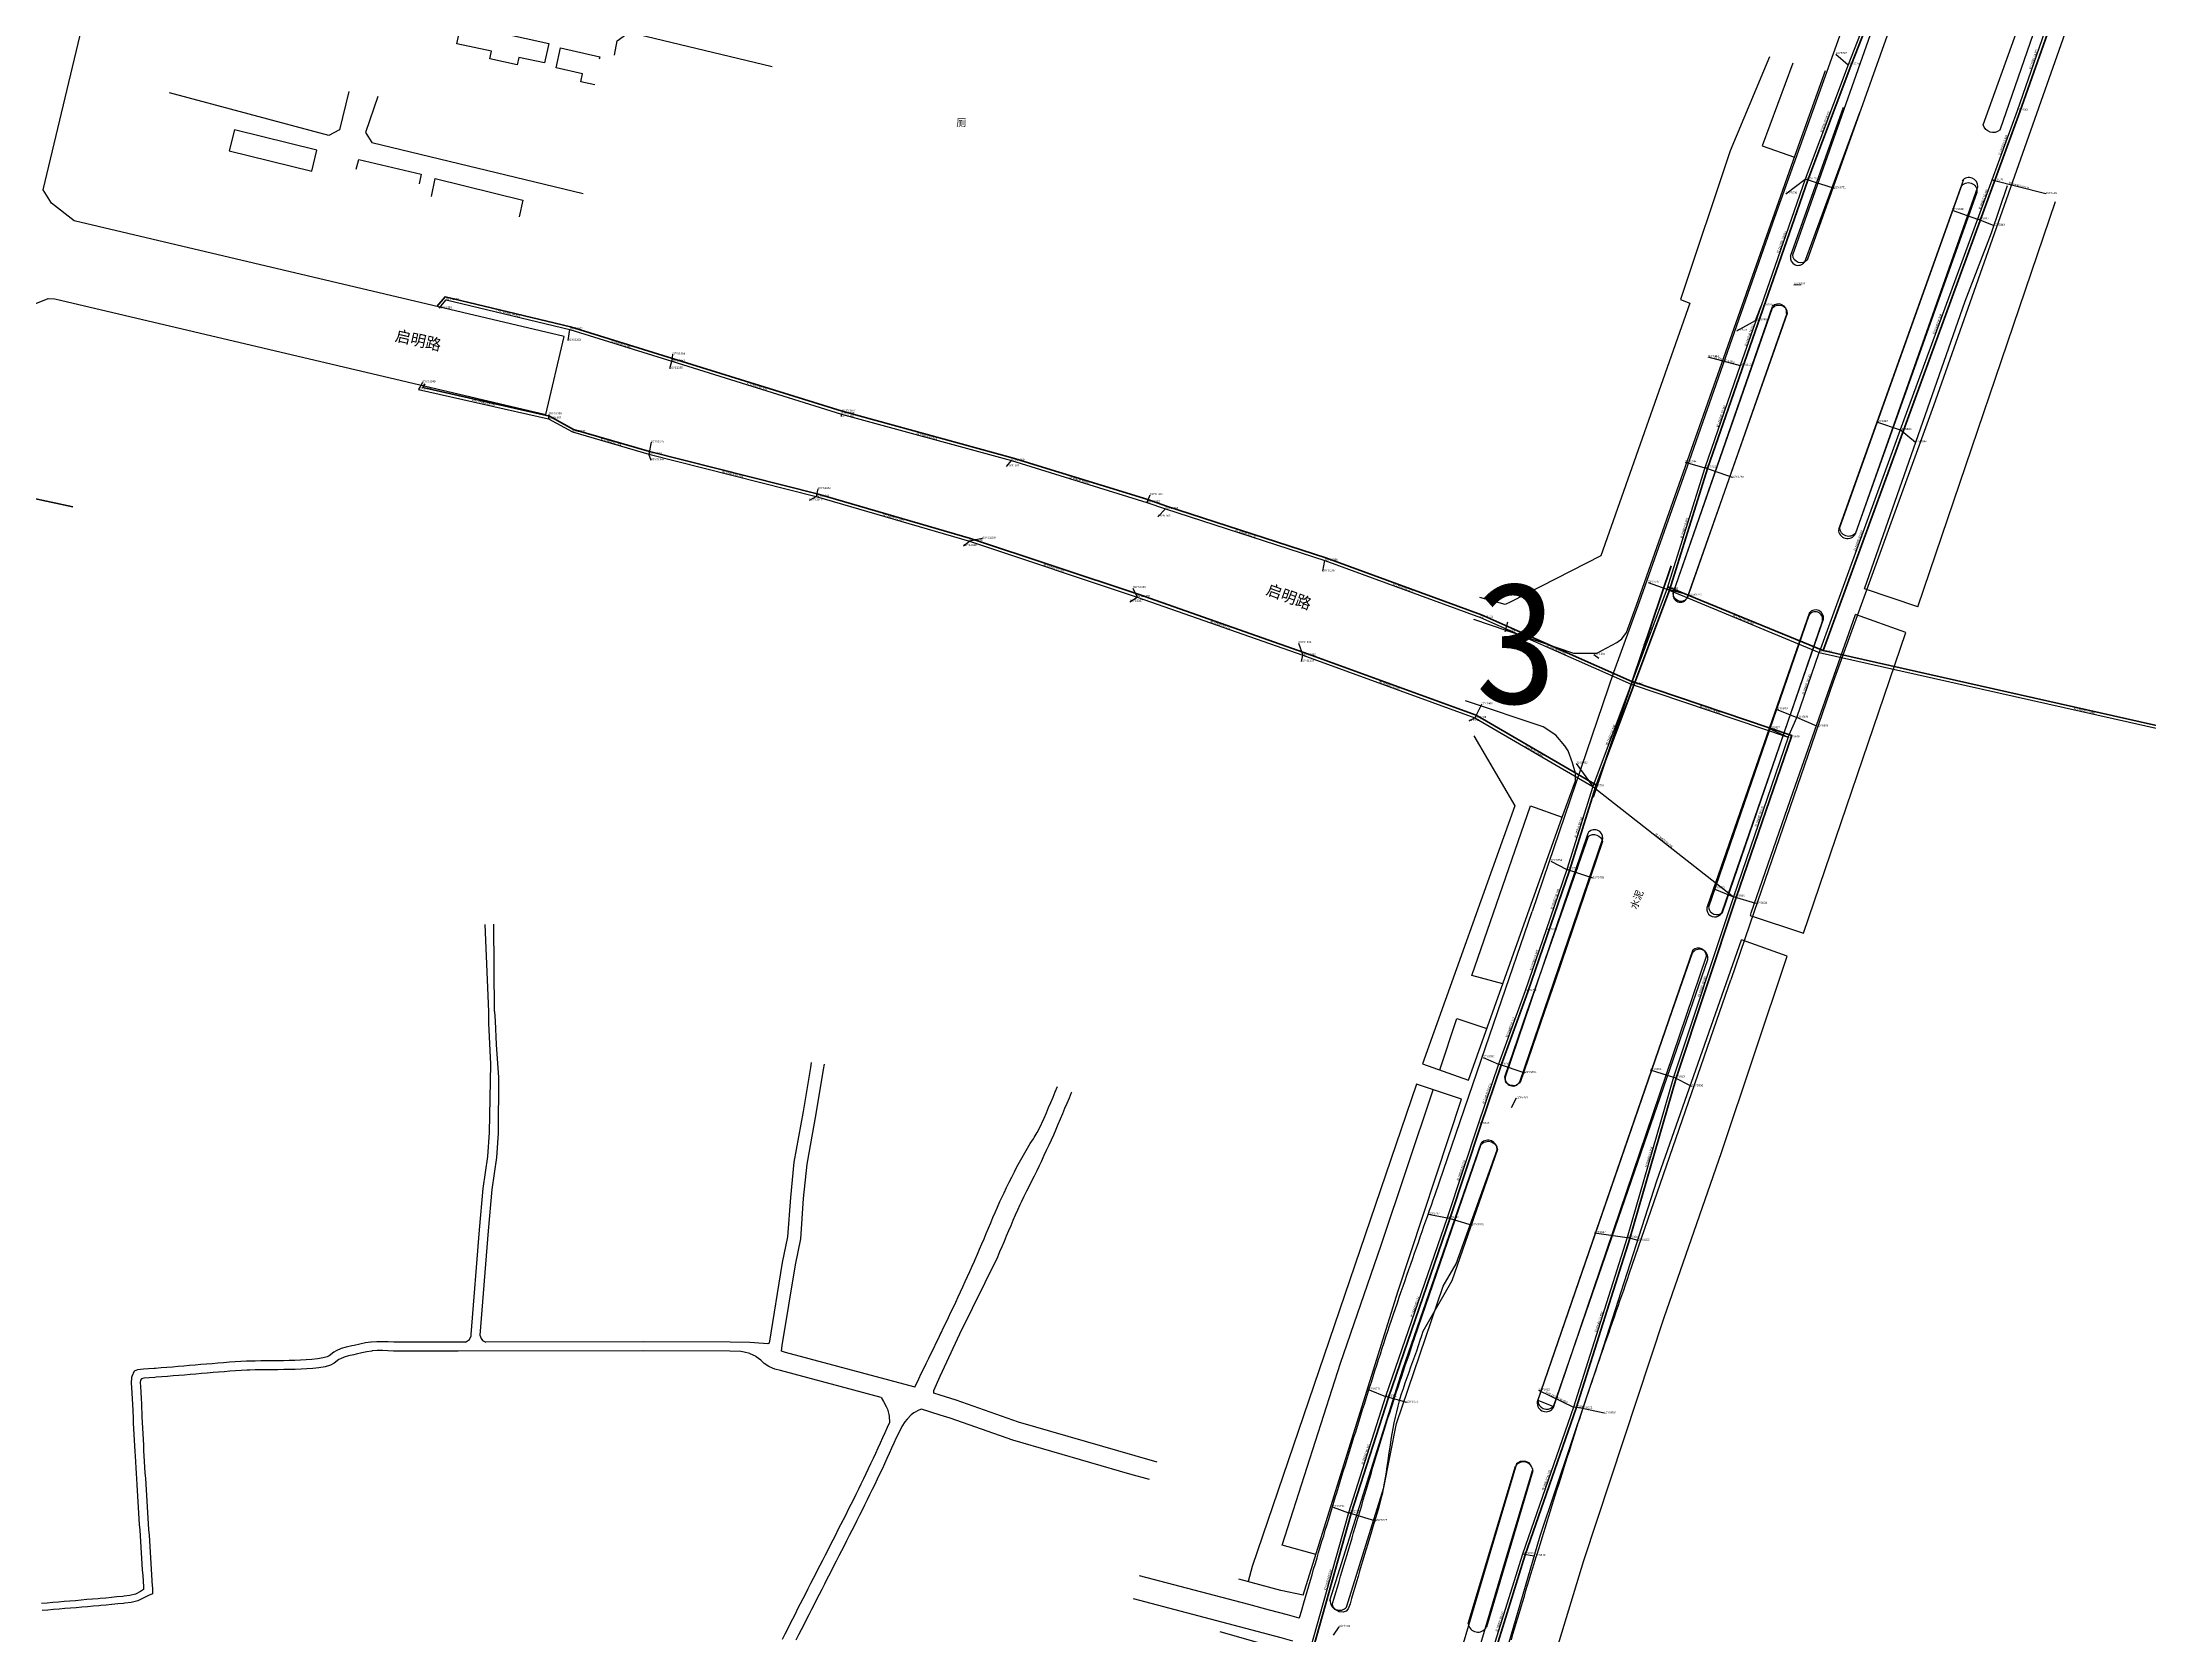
# Model space of a CAD drawing. Extents: x 563510 to 564800, y 3598549 to 3601000.
# Drawn here: x 564092.1 to 564462.6, y 3599890.3 to 3600170.4 of the extents above; entities that cross this region are included whole.
import ezdxf
from ezdxf.enums import TextEntityAlignment as Align

# ---------------------------------------------------------------- set-up
doc = ezdxf.new("R2010")
doc.units = 0
for name, color, linetype in [('____', 252, 'CONTINUOUS'), ('DLSS', 8, 'CONTINUOUS'), ('JM_JM', 252, 'CONTINUOUS'), ('JT_JT', 252, 'CONTINUOUS'), ('YSDSX', 3, 'CONTINUOUS'), ('YSLINE', 3, 'CONTINUOUS'), ('YSLINEflow', 7, 'Continuous'), ('YSXSX', 3, 'CONTINUOUS')]:
    doc.layers.add(name, color=color, linetype=linetype)
doc.styles.add('____', font='____')
doc.styles.add('GXDBZ', font='GXDBZ')
doc.styles.add('GXXBZ', font='GXXBZ')
doc.styles.add('HZTXT', font='HZTXT')

msp = doc.modelspace()

# ---------------------------------------------------------------- linework, layer by layer
at = {"layer": 'DLSS', "linetype": 'CONTINUOUS'}
for points in [[(564343.72, 3600068.98), (564361.3, 3600063), (564365.4, 3600062.97), (564368.92, 3600064.85), (564369.8, 3600065.49), (564370.59, 3600066.61), (564372.38, 3600071.41), (564400.29, 3600150.51), (564405.57, 3600165.41)], [(564395.77, 3600167.82), (564388.82, 3600151.31), (564380.12, 3600125.19), (564381.73, 3600124.51), (564366.1, 3600080.09), (564350.28, 3600072.04), (564349.28, 3600071.56), (564344.85, 3600072.81)], [(564399.86, 3600166.74), (564394.47, 3600152.18), (564400.17, 3600150.17)], [(564399.44, 3600132.8), (564408.76, 3600158.99)], [(564411.63, 3600158.17), (564401.9, 3600131.75)], [(564429.83, 3600146.25), (564407.86, 3600084.71)], [(564410.86, 3600083.95), (564432.4, 3600144.98)], [(564412.45, 3600074.32), (564430.15, 3600124.87), (564434.75, 3600136.87), (564437.59, 3600145.18)], [(564421.85, 3600071.14), (564446.02, 3600142.4)], [(564378.84, 3600073.52), (564396.26, 3600123.94)], [(564398.77, 3600122.72), (564381.26, 3600072.68)], [(564421.85, 3600071.14), (564412.45, 3600074.32)], [(564402.76, 3600070.12), (564384.85, 3600018.6)], [(564387.49, 3600017.71), (564405.23, 3600068.96)], [(564392.39, 3600016.9), (564392.53, 3600017.33), (564399.94, 3600038.6), (564410.87, 3600069.81)], [(564419.7, 3600066.61), (564410.87, 3600069.81)], [(564401.72, 3600013.8), (564419.7, 3600066.61)], [(564342.83, 3599987.93), (564359.29, 3600034.14), (564361.66, 3600040.57), (564361.66, 3600041.92), (564361.11, 3600043.71), (564360.35, 3600045.83), (564359.75, 3600046.68), (564358.17, 3600048.58), (564355.96, 3600050.07), (564342.3, 3600054.62)], [(564343.81, 3600048.49), (564350.99, 3600036.17), (564334.75, 3599990.83), (564342.83, 3599987.93)], [(564348.87, 3600004.9), (564343.46, 3600006.35), (564353.76, 3600036.18), (564359.29, 3600034.14)], [(564363.81, 3600031.32), (564349.3, 3599988.49)], [(564351.89, 3599987.66), (564366.47, 3600030.41)], [(564392.38, 3600016.9), (564401.72, 3600013.8)], [(564335.26, 3599837.02), (564341.82, 3599860.86), (564349.89, 3599888.73), (564355.46, 3599907.81), (564366.13, 3599939.58), (564375.96, 3599970.27), (564390.86, 3600012.58)], [(564343.26, 3599832.98), (564354.39, 3599874.78), (564363.11, 3599903.49), (564377.24, 3599946.22), (564387.32, 3599975.22), (564398.86, 3600009.76)], [(564382.28, 3600010.82), (564354.91, 3599931.37)], [(564357.79, 3599930.41), (564384.69, 3600009.71)], [(564398.86, 3600009.76), (564390.86, 3600012.58)], [(564337.82, 3599989.73), (564340.82, 3599998.78), (564345.53, 3599997.2), (564346.06, 3599997.01)], [(564341.64, 3599984.59), (564333.68, 3599987.23), (564304.84, 3599902.45), (564304.11, 3599899.81)], [(564316.02, 3599904.55), (564310.09, 3599906.17), (564320.32, 3599938.2), (564327.48, 3599958.96), (564336.62, 3599986.25)], [(564313.79, 3599897.39), (564330.41, 3599950.73), (564341.64, 3599984.59), (564341.64, 3599984.59)], [(564318.5, 3599896.48), (564331.32, 3599937.16), (564345.09, 3599976.89)], [(564321.42, 3599895.29), (564327.95, 3599916.31), (564330.22, 3599927.59), (564338.39, 3599951.7), (564340.68, 3599955.65), (564347.91, 3599975.7)], [(564342.79, 3599892.4), (564351.11, 3599920.1)], [(564354.16, 3599919.25), (564345.99, 3599891.76)], [(564313.79, 3599897.39), (564309.86, 3599898.23), (564302.5, 3599900.25)], [(564311.44, 3599887.48), (564305.1, 3599889.25), (564299.2, 3599890.95)]]:
    msp.add_lwpolyline(points, dxfattribs=at)
for centre, radius, start, end in [((564430.83, 3600145.03), 1.57, 358.1449, 140.1429), ((564400.78, 3600132.54), 1.37, 168.9144, 324.7237), ((564397.31, 3600122.92), 1.47, 352.7195, 136.0339), ((564409.46, 3600084.74), 1.6, 181.2264, 330.5426), ((564380.09, 3600073.23), 1.29, 167.0053, 334.7293), ((564403.84, 3600069.2), 1.41, 350.0205, 139.5405), ((564365.02, 3600030.52), 1.45, 355.7562, 146.6652), ((564386.13, 3600018.03), 1.4, 155.6772, 346.7318), ((564383.21, 3600009.66), 1.48, 1.856, 128.7426), ((564350.66, 3599988.28), 1.37, 171.2562, 333.4058), ((564346.26, 3599975.74), 1.65, 358.7704, 135.3542), ((564356.46, 3599931.2), 1.55, 173.8071, 329.3439), ((564352.5, 3599919.17), 1.67, 2.8844, 145.9896), ((564320.19, 3599896.44), 1.68, 178.4144, 317.2552), ((564344.51, 3599892.65), 1.73, 188.2457, 328.9474)]:
    msp.add_arc(centre, radius, start, end, dxfattribs=at)
at = {"layer": 'JT_JT', "linetype": 'CONTINUOUS'}
for points in [[(564436.18, 3600250), (564396.64, 3600139.58), (564381.63, 3600096.83), (564372.85, 3600071.94), (564368.34, 3600059.59)], [(564475.33, 3600250), (564450.86, 3600181.12), (564424.57, 3600106.46), (564406.92, 3600057.93), (564393.07, 3600017.59), (564388.94, 3600005.55)], [(564089.17, 3600122.86), (564090.72, 3600124.37), (564093.17, 3600125.32), (564094.35, 3600125.3), (564180.67, 3600104.94), (564183.9, 3600118.68), (564097.74, 3600139.02), (564093.79, 3600142.13), (564092.3, 3600144.45), (564109.5, 3600216.27), (564110.62, 3600217.26), (564112.74, 3600217.71), (564114, 3600217.21)], [(564170.81, 3600167.46), (564171.1, 3600168.8), (564165.02, 3600170.12), (564165.77, 3600173.54), (564181.2, 3600170.19), (564180.45, 3600166.75), (564175.95, 3600167.73), (564175.66, 3600166.4), (564170.81, 3600167.46)], [(564189.28, 3600162.9), (564186.81, 3600163.45), (564187.13, 3600164.83), (564182.46, 3600165.89), (564183.25, 3600169.4), (564190.14, 3600167.83), (564190.04, 3600167.39)], [(564192.75, 3600168.13), (564193.2, 3600170.61), (564195.29, 3600172.16), (564220.47, 3600166.13)], [(564146.03, 3600161.72), (564144.4, 3600154.97), (564142.55, 3600154.02), (564114.51, 3600161.49)], [(564151.17, 3600160.86), (564148.95, 3600154.55), (564150.11, 3600152.79), (564187.24, 3600143.81)], [(564125.01, 3600151.31), (564139.52, 3600147.72), (564140.43, 3600151.4), (564125.92, 3600154.98), (564125.01, 3600151.31)], [(564147.33, 3600148.07), (564147.83, 3600149.75), (564158.78, 3600147.21), (564158.41, 3600145.5)], [(564160.55, 3600143.25), (564161.22, 3600146.41), (564176.62, 3600142.61), (564176, 3600139.71)], [(564368.34, 3600059.59), (564354.06, 3600017.58)], [(564348, 3600000), (564354.06, 3600017.58)], [(564387.03, 3600000), (564388.94, 3600005.55)], [(564166.53, 3599941.88), (564167.24, 3599942.38), (564167.52, 3599943.02), (564167.55, 3599943.24), (564169.03, 3599961.61), (564169.67, 3599968.9), (564170.46, 3599974.52), (564170.75, 3599978.72), (564171.03, 3599990.77), (564170.65, 3599997.94), (564170.63, 3600000)], [(564171.64, 3600000), (564171.76, 3599998.33), (564171.96, 3599994.21), (564172.33, 3599988.41), (564172.28, 3599978.65), (564171.99, 3599974.36), (564171.2, 3599968.73), (564170.55, 3599961.48), (564169.08, 3599943.12), (564169.28, 3599942.55), (564169.52, 3599942.19), (564170.14, 3599941.89)], [(564313.1, 3599893.34), (564313.14, 3599893.46), (564313.3, 3599894.02), (564313.59, 3599895.03), (564313.88, 3599896.04), (564314.17, 3599897.04), (564314.47, 3599898.04), (564314.76, 3599899.03), (564315.05, 3599900.02), (564315.34, 3599901), (564315.63, 3599901.99), (564315.93, 3599902.97), (564316.22, 3599903.95), (564316.51, 3599904.93), (564316.8, 3599905.9), (564317.09, 3599906.88), (564317.39, 3599907.86), (564317.68, 3599908.84), (564317.98, 3599909.81), (564318.27, 3599910.79), (564318.57, 3599911.77), (564318.87, 3599912.75), (564319.17, 3599913.74), (564319.47, 3599914.73), (564319.68, 3599915.41), (564319.98, 3599916.4), (564320.29, 3599917.38), (564320.59, 3599918.37), (564320.89, 3599919.35), (564321.2, 3599920.32), (564321.5, 3599921.3), (564321.8, 3599922.27), (564322.11, 3599923.24), (564322.41, 3599924.21), (564322.71, 3599925.17), (564323.02, 3599926.14), (564323.32, 3599927.11), (564323.62, 3599928.08), (564323.93, 3599929.05), (564324.23, 3599930.02), (564324.54, 3599930.98), (564324.85, 3599931.96), (564325.16, 3599932.93), (564325.46, 3599933.9), (564325.78, 3599934.88), (564326.09, 3599935.85), (564326.4, 3599936.84), (564326.72, 3599937.82), (564327.04, 3599938.81), (564327.36, 3599939.8), (564327.68, 3599940.8), (564328.01, 3599941.81), (564328.34, 3599942.82), (564328.68, 3599943.84), (564328.97, 3599944.74), (564329.32, 3599945.77), (564329.66, 3599946.78), (564330, 3599947.79), (564330.34, 3599948.79), (564330.68, 3599949.78), (564331.02, 3599950.76), (564331.36, 3599951.74), (564331.7, 3599952.71), (564332.03, 3599953.68), (564332.37, 3599954.65), (564332.7, 3599955.61), (564333.04, 3599956.57), (564333.37, 3599957.52), (564333.7, 3599958.47), (564334.03, 3599959.42), (564334.36, 3599960.37), (564334.69, 3599961.31), (564335.02, 3599962.25), (564335.35, 3599963.19), (564335.68, 3599964.13), (564336.01, 3599965.06), (564336.33, 3599965.99), (564336.65, 3599966.92), (564336.97, 3599967.84), (564348, 3600000)], [(564350.38, 3599889.58), (564350.66, 3599890.54), (564350.94, 3599891.5), (564351.23, 3599892.46), (564351.52, 3599893.42), (564351.8, 3599894.38), (564352.09, 3599895.33), (564352.38, 3599896.29), (564352.66, 3599897.25), (564352.95, 3599898.21), (564353.24, 3599899.16), (564353.53, 3599900.12), (564353.82, 3599901.08), (564354.11, 3599902.04), (564354.4, 3599902.99), (564354.69, 3599903.95), (564354.9, 3599904.61), (564355.19, 3599905.56), (564355.49, 3599906.52), (564355.78, 3599907.48), (564356.08, 3599908.43), (564356.37, 3599909.39), (564356.67, 3599910.34), (564356.97, 3599911.3), (564357.27, 3599912.25), (564357.56, 3599913.21), (564357.86, 3599914.16), (564358.16, 3599915.11), (564358.46, 3599916.07), (564358.76, 3599917.02), (564359.06, 3599917.98), (564359.36, 3599918.93), (564359.66, 3599919.88), (564359.97, 3599920.84), (564360.27, 3599921.79), (564360.57, 3599922.74), (564360.87, 3599923.7), (564361.18, 3599924.65), (564361.48, 3599925.6), (564361.79, 3599926.55), (564362.09, 3599927.5), (564362.4, 3599928.46), (564362.71, 3599929.41), (564363.02, 3599930.36), (564363.33, 3599931.31), (564363.65, 3599932.26), (564363.92, 3599933.08), (564364.24, 3599934.03), (564364.56, 3599934.98), (564364.88, 3599935.92), (564365.2, 3599936.87), (564365.52, 3599937.82), (564365.85, 3599938.76), (564366.18, 3599939.71), (564366.5, 3599940.65), (564366.83, 3599941.6), (564367.16, 3599942.54), (564367.49, 3599943.49), (564367.82, 3599944.43), (564368.15, 3599945.38), (564368.48, 3599946.32), (564368.81, 3599947.26), (564369.14, 3599948.21), (564369.47, 3599949.15), (564369.8, 3599950.1), (564370.13, 3599951.04), (564370.46, 3599951.98), (564370.79, 3599952.93), (564371.11, 3599953.87), (564387.03, 3600000)], [(564227.31, 3599991.05), (564227.19, 3599990.15), (564225.9, 3599982.41), (564224.27, 3599973.51), (564223.65, 3599967.34), (564223.15, 3599960.37), (564222.23, 3599955.87), (564219.91, 3599941.68), (564219.72, 3599941.58), (564218.95, 3599941.67), (564216.5, 3599941.81), (564213.06, 3599941.87), (564197.76, 3599941.96), (564170.14, 3599941.89)], [(564222.07, 3599940.28), (564222.22, 3599941.3), (564224.53, 3599955.45), (564225.47, 3599960.05), (564225.97, 3599967.14), (564226.59, 3599973.18), (564228.2, 3599982.01), (564229.5, 3599989.8), (564229.63, 3599990.75)], [(564250, 3599943.24), (564250.15, 3599943.55), (564250.58, 3599944.45), (564251.02, 3599945.35), (564251.44, 3599946.24), (564251.87, 3599947.14), (564252.3, 3599948.04), (564252.72, 3599948.94), (564253.15, 3599949.84), (564253.57, 3599950.73), (564253.98, 3599951.63), (564254.4, 3599952.53), (564254.81, 3599953.43), (564255.21, 3599954.33), (564255.61, 3599955.23), (564256.01, 3599956.12), (564256.14, 3599956.43), (564256.53, 3599957.33), (564256.92, 3599958.24), (564257.31, 3599959.15), (564257.69, 3599960.07), (564258.08, 3599960.99), (564258.47, 3599961.91), (564258.86, 3599962.84), (564259.26, 3599963.77), (564259.67, 3599964.7), (564260.07, 3599965.64), (564260.49, 3599966.58), (564260.92, 3599967.52), (564261.21, 3599968.14), (564261.66, 3599969.08), (564262.11, 3599970), (564262.57, 3599970.91), (564263.02, 3599971.82), (564263.48, 3599972.71), (564265.82, 3599976.79), (564266.37, 3599977.63), (564266.51, 3599977.87), (564267.03, 3599978.71), (564267.4, 3599979.4), (564268.28, 3599981.26), (564268.66, 3599982.18), (564269.05, 3599983.11), (564269.44, 3599984.03), (564269.83, 3599984.96), (564270.22, 3599985.89), (564270.62, 3599986.81)], [(564250, 3599935.89), (564253.42, 3599943.32), (564260.1, 3599956.88), (564260.49, 3599957.8), (564260.88, 3599958.72), (564261.27, 3599959.65), (564261.66, 3599960.57), (564262.05, 3599961.49), (564262.44, 3599962.41), (564262.83, 3599963.33), (564263.23, 3599964.24), (564263.64, 3599965.16), (564264.06, 3599966.07), (564264.34, 3599966.67), (564264.77, 3599967.57), (564265.21, 3599968.47), (564265.66, 3599969.37), (564266.1, 3599970.26), (564266.56, 3599971.15), (564267.01, 3599972.04), (564267.46, 3599972.94), (564267.82, 3599973.65), (564268.27, 3599974.74), (564268.7, 3599975.64), (564269.13, 3599976.55), (564269.55, 3599977.45), (564269.98, 3599978.35), (564270.37, 3599979.3), (564270.37, 3599979.3), (564270.75, 3599980.23), (564271.14, 3599981.15), (564271.52, 3599982.07), (564271.91, 3599982.99), (564272.3, 3599983.92), (564272.69, 3599984.84), (564273.08, 3599985.75), (564273.11, 3599985.82)], [(564245.52, 3599933.99), (564246.23, 3599935.46), (564246.67, 3599936.36), (564247.11, 3599937.26), (564247.54, 3599938.16), (564247.98, 3599939.06), (564248.41, 3599939.96), (564248.85, 3599940.85), (564249.28, 3599941.75), (564249.72, 3599942.65), (564250, 3599943.24)], [(564153.97, 3599941.88), (564152.97, 3599941.93), (564151.97, 3599941.97), (564150.97, 3599941.96), (564149.97, 3599941.89), (564149.94, 3599941.88), (564148.95, 3599941.74), (564147.97, 3599941.54), (564147, 3599941.31), (564146.57, 3599941.21), (564145.59, 3599940.99), (564144.72, 3599940.74), (564143.8, 3599940.35), (564143.4, 3599940.1), (564142.59, 3599939.5), (564142.22, 3599939.29), (564141.55, 3599939.1), (564140.56, 3599938.94), (564139.56, 3599938.83), (564138.57, 3599938.75), (564137.57, 3599938.7), (564136.57, 3599938.66), (564135.57, 3599938.64), (564134.57, 3599938.62), (564133.57, 3599938.61), (564132.57, 3599938.6), (564131.57, 3599938.59), (564130.57, 3599938.58), (564129.57, 3599938.56), (564128.57, 3599938.54), (564128.04, 3599938.52), (564127.04, 3599938.47), (564126.04, 3599938.4), (564125.04, 3599938.34), (564124.04, 3599938.26), (564123.04, 3599938.18), (564122.03, 3599938.1), (564121.03, 3599938.02), (564120.03, 3599937.93), (564119.03, 3599937.84), (564118.03, 3599937.76), (564117.03, 3599937.67), (564116.04, 3599937.59), (564115.04, 3599937.5), (564114.05, 3599937.42), (564113.07, 3599937.35), (564112.09, 3599937.27), (564111.83, 3599937.25), (564110.85, 3599937.19), (564109.95, 3599937.14), (564108.9, 3599937.03), (564108.34, 3599936.76), (564107.88, 3599935.87), (564107.84, 3599935.7), (564107.79, 3599934.7), (564107.84, 3599933.93), (564107.92, 3599932.94), (564107.97, 3599931.94), (564108.01, 3599930.94), (564108.05, 3599929.94), (564108.06, 3599929.67), (564108.11, 3599928.67), (564108.16, 3599927.67), (564108.2, 3599926.67), (564108.25, 3599925.67), (564108.31, 3599924.67), (564108.36, 3599923.67), (564108.41, 3599922.67), (564108.46, 3599921.82), (564108.52, 3599920.82), (564108.58, 3599919.82), (564108.64, 3599918.82), (564108.71, 3599917.83), (564108.77, 3599916.83), (564108.83, 3599915.83), (564108.9, 3599914.83), (564108.96, 3599913.83), (564109.03, 3599912.84), (564109.09, 3599911.84), (564109.16, 3599910.84), (564109.22, 3599909.84), (564109.29, 3599908.84), (564109.35, 3599907.85), (564109.42, 3599906.85), (564109.48, 3599905.85), (564109.55, 3599904.85), (564109.61, 3599903.85), (564109.68, 3599902.86), (564109.74, 3599901.86), (564109.81, 3599900.86), (564109.87, 3599899.86), (564109.94, 3599898.87), (564109.95, 3599898.56), (564109.96, 3599898.43), (564109.44, 3599898.03), (564108.55, 3599897.6), (564107.57, 3599897.37), (564106.55, 3599897.23), (564106.31, 3599897.2), (564105.29, 3599897.1), (564104.3, 3599897), (564103.31, 3599896.91), (564102.32, 3599896.82), (564101.98, 3599896.79), (564100.99, 3599896.7), (564100, 3599896.62), (564099, 3599896.53), (564098.01, 3599896.44), (564097.01, 3599896.36), (564096.01, 3599896.28), (564095.02, 3599896.19), (564094.02, 3599896.11), (564093.02, 3599896.03), (564092.02, 3599895.95)], [(564153.89, 3599940.31), (564152.9, 3599940.36), (564151.94, 3599940.4), (564151.02, 3599940.39), (564150.16, 3599940.33), (564150.09, 3599940.32), (564149.23, 3599940.19), (564148.32, 3599940), (564147.35, 3599939.78), (564146.92, 3599939.68), (564145.97, 3599939.46), (564145.23, 3599939.25), (564144.55, 3599938.96), (564144.29, 3599938.81), (564143.46, 3599938.19), (564142.84, 3599937.85), (564141.86, 3599937.56), (564140.77, 3599937.38), (564139.71, 3599937.26), (564138.67, 3599937.18), (564137.64, 3599937.12), (564136.61, 3599937.09), (564135.6, 3599937.07), (564134.59, 3599937.05), (564133.59, 3599937.04), (564132.58, 3599937.03), (564131.59, 3599937.02), (564130.59, 3599937.01), (564129.6, 3599936.99), (564128.62, 3599936.96), (564128.11, 3599936.94), (564127.13, 3599936.9), (564126.14, 3599936.84), (564125.15, 3599936.77), (564124.16, 3599936.69), (564123.16, 3599936.61), (564122.17, 3599936.53), (564121.17, 3599936.45), (564120.17, 3599936.36), (564119.17, 3599936.28), (564118.17, 3599936.19), (564117.17, 3599936.11), (564116.17, 3599936.02), (564115.17, 3599935.94), (564114.18, 3599935.86), (564113.19, 3599935.78), (564112.2, 3599935.71), (564111.94, 3599935.69), (564110.95, 3599935.62), (564110.02, 3599935.57), (564109.6, 3599935.44), (564109.42, 3599935.23), (564109.36, 3599934.77), (564109.41, 3599934.06), (564109.48, 3599933.03), (564109.54, 3599932.02), (564109.58, 3599931), (564109.62, 3599930), (564109.64, 3599929.73), (564109.68, 3599928.73), (564109.73, 3599927.74), (564109.77, 3599926.74), (564109.82, 3599925.75), (564109.88, 3599924.75), (564109.93, 3599923.76), (564109.98, 3599922.76), (564110.03, 3599921.91), (564110.09, 3599920.91), (564110.15, 3599919.92), (564110.21, 3599918.92), (564110.28, 3599917.92), (564110.34, 3599916.93), (564110.4, 3599915.93), (564110.47, 3599914.93), (564110.53, 3599913.94), (564110.6, 3599912.94), (564110.66, 3599911.94), (564110.73, 3599910.94), (564110.79, 3599909.94), (564110.86, 3599908.95), (564110.92, 3599907.95), (564110.99, 3599906.95), (564111.05, 3599905.95), (564111.12, 3599904.95), (564111.18, 3599903.96), (564111.25, 3599902.96), (564111.31, 3599901.96), (564111.38, 3599900.96), (564111.44, 3599899.96), (564111.5, 3599898.97), (564111.52, 3599898.67), (564111.56, 3599897.65), (564110.85, 3599897.34), (564110.14, 3599897.01), (564108.95, 3599896.43), (564107.78, 3599896.14), (564106.68, 3599895.99), (564106.43, 3599895.97), (564105.42, 3599895.86), (564104.41, 3599895.77), (564103.42, 3599895.67), (564102.43, 3599895.58), (564102.09, 3599895.55), (564101.09, 3599895.46), (564100.1, 3599895.38), (564099.11, 3599895.29), (564098.11, 3599895.21), (564097.11, 3599895.12), (564096.12, 3599895.04), (564095.12, 3599894.96), (564094.12, 3599894.88), (564093.12, 3599894.79), (564092.12, 3599894.71)], [(564166.53, 3599941.88), (564165.24, 3599941.88), (564153.97, 3599941.88)], [(564214.96, 3599940.27), (564213.04, 3599940.29), (564197.76, 3599940.38), (564165.24, 3599940.31), (564153.97, 3599940.31)], [(564221.9, 3599936.88), (564220.93, 3599937.16), (564220, 3599937.52), (564219.89, 3599937.59), (564219.07, 3599938.16), (564218.44, 3599938.7), (564217.65, 3599939.32), (564217.51, 3599939.41), (564216.6, 3599939.85), (564216.5, 3599939.88), (564215.53, 3599940.13), (564214.94, 3599940.27)], [(564245.52, 3599933.99), (564245.38, 3599934.04), (564222.79, 3599940.09), (564222.07, 3599940.28)], [(564239.62, 3599932.14), (564221.93, 3599936.88)], [(564248.84, 3599932.93), (564248.85, 3599933.4), (564250, 3599935.89)], [(564239.62, 3599932.14), (564240.03, 3599931.46), (564240.51, 3599930.59), (564240.7, 3599930.12), (564240.97, 3599929.15), (564241.01, 3599928.87), (564241.09, 3599927.79), (564240.68, 3599926.88), (564240.26, 3599925.97), (564239.85, 3599925.06), (564239.43, 3599924.15), (564239.02, 3599923.24), (564238.6, 3599922.33), (564238.18, 3599921.43), (564237.76, 3599920.52), (564237.33, 3599919.62), (564236.91, 3599918.73), (564236.48, 3599917.83), (564236.04, 3599916.93), (564235.6, 3599916.03), (564235.16, 3599915.13), (564234.72, 3599914.23), (564234.28, 3599913.34), (564233.83, 3599912.44), (564233.38, 3599911.55), (564232.93, 3599910.66), (564232.48, 3599909.77), (564232.02, 3599908.87), (564231.57, 3599907.98), (564231.12, 3599907.09), (564230.66, 3599906.2), (564230.21, 3599905.31), (564229.75, 3599904.42), (564229.3, 3599903.53), (564228.84, 3599902.64), (564228.39, 3599901.75), (564228.11, 3599901.22), (564227.66, 3599900.33), (564227.2, 3599899.44), (564226.75, 3599898.54), (564226.3, 3599897.65), (564225.84, 3599896.76), (564225.39, 3599895.87), (564224.93, 3599894.98), (564224.48, 3599894.09), (564224.03, 3599893.2), (564223.57, 3599892.31), (564223.12, 3599891.42), (564222.66, 3599890.53), (564222.21, 3599889.64)], [(564250, 3599932.56), (564248.84, 3599932.93)], [(564288.1, 3599920.81), (564284.23, 3599921.88), (564263.75, 3599927.83), (564252.8, 3599931.67), (564250, 3599932.56)], [(564246.69, 3599930.13), (564246.25, 3599929.91), (564245.37, 3599929.45), (564244.87, 3599929.08), (564244.17, 3599928.37), (564243.8, 3599927.88), (564243.26, 3599927.04), (564242.69, 3599925.97), (564242.27, 3599925.06), (564241.86, 3599924.15), (564241.44, 3599923.23), (564241.02, 3599922.32), (564240.6, 3599921.41), (564240.18, 3599920.5), (564239.76, 3599919.58), (564239.33, 3599918.67), (564238.9, 3599917.78), (564238.47, 3599916.87), (564238.03, 3599915.96), (564237.59, 3599915.06), (564237.14, 3599914.15), (564236.7, 3599913.25), (564236.25, 3599912.35), (564235.8, 3599911.45), (564235.35, 3599910.56), (564234.9, 3599909.66), (564234.44, 3599908.77), (564233.99, 3599907.87), (564233.54, 3599906.98), (564233.08, 3599906.09), (564232.63, 3599905.2), (564232.17, 3599904.31), (564231.72, 3599903.41), (564231.26, 3599902.52), (564230.81, 3599901.63), (564230.35, 3599900.74), (564230.08, 3599900.21), (564229.63, 3599899.32), (564229.17, 3599898.43), (564228.72, 3599897.54), (564228.26, 3599896.65), (564227.81, 3599895.76), (564227.35, 3599894.87), (564226.9, 3599893.98), (564226.45, 3599893.09), (564225.99, 3599892.2), (564225.54, 3599891.31), (564225.08, 3599890.42), (564224.63, 3599889.52)], [(564250, 3599929.07), (564246.69, 3599930.13)], [(564286.77, 3599917.72), (564283.32, 3599918.68), (564262.73, 3599924.66), (564251.74, 3599928.52), (564250, 3599929.07)], [(564313.1, 3599893.34), (564311.05, 3599893.94), (564307.86, 3599894.78), (564304.23, 3599895.74), (564285.04, 3599900.82)], [(564311.95, 3599889.3), (564309.93, 3599889.89), (564283.97, 3599896.75)]]:
    msp.add_lwpolyline(points, dxfattribs=at)
at = {"layer": 'JT_JT'}
for points in [[(564402.36, 3600132.11, -0.698208), (564399.85, 3600133), (564427.92, 3600212.68, -0.852144), (564430.76, 3600211.95)], [(564436.23, 3600154.91, -0.536266), (564433.32, 3600155.85), (564445.37, 3600189.45, -0.640515), (564447.92, 3600188.68)], [(564429.42, 3600144.94, -0.85967), (564432.17, 3600143.96), (564410.86, 3600084.08, -0.689198), (564408.11, 3600085.06), (564429.42, 3600144.94)], [(564378.84, 3600073.52), (564396.28, 3600123.69, -0.688895), (564398.87, 3600122.72), (564381.22, 3600072.58, -0.72454)], [(564387.47, 3600017.39), (564405.06, 3600068.65, 0.88302), (564402.64, 3600069.59), (564385.05, 3600018.32, 0.598117)]]:
    msp.add_lwpolyline(points, format="xyb", close=True, dxfattribs=at)
for points in [[(564353.18, 3600000), (564355.36, 3600006.35), (564363.92, 3600030.81, -0.523087), (564366.42, 3600029.92), (564358.07, 3600005.41), (564356.2, 3600000)], [(564381.73, 3600000), (564384.89, 3600009.15, 0.830044), (564382.14, 3600010.25), (564378.6, 3600000)]]:
    msp.add_lwpolyline(points, format="xyb", dxfattribs=at)
for points in [[(564170.63, 3600000), (564170.01, 3600015.3)], [(564171.64, 3600000), (564171.54, 3600015.36)], [(564356.2, 3600000), (564351.9, 3599987.54), (564351.28, 3599987.04), (564351.09, 3599986.97), (564350.07, 3599987.03), (564349.47, 3599987.46), (564349.43, 3599987.52), (564349.22, 3599988.51), (564353.18, 3600000)], [(564378.6, 3600000), (564355.04, 3599931.71), (564357.79, 3599930.6), (564381.73, 3600000)]]:
    msp.add_lwpolyline(points, dxfattribs=at)
for points in [[(564347.93, 3599975.75), (564339.94, 3599952.67), (564334.83, 3599943.77), (564334.53, 3599942.82), (564334.32, 3599942.2), (564334.01, 3599941.26), (564333.68, 3599940.31), (564333.34, 3599939.37), (564333.01, 3599938.42), (564332.67, 3599937.48), (564332.33, 3599936.54), (564331.99, 3599935.6), (564331.66, 3599934.65), (564331.34, 3599933.7), (564331.03, 3599932.75), (564330.74, 3599931.8), (564330.47, 3599930.84), (564330.41, 3599930.63), (564330.17, 3599929.66), (564329.95, 3599928.68), (564329.75, 3599927.7), (564329.57, 3599926.72), (564329.39, 3599925.74), (564329.22, 3599924.75), (564329.07, 3599923.76), (564328.91, 3599922.77), (564328.8, 3599922.02), (564328.65, 3599921.03), (564328.51, 3599920.04), (564328.36, 3599919.05), (564328.2, 3599918.06), (564328.04, 3599917.07), (564327.86, 3599916.09), (564327.65, 3599915.11), (564327.58, 3599914.79), (564327.34, 3599913.82), (564327.08, 3599912.86), (564326.8, 3599911.9), (564326.51, 3599910.94), (564326.22, 3599909.98), (564325.92, 3599909.03), (564325.71, 3599908.36), (564325.42, 3599907.4), (564325.13, 3599906.45), (564324.84, 3599905.49), (564324.55, 3599904.53), (564324.27, 3599903.57), (564323.99, 3599902.61), (564323.71, 3599901.65), (564323.43, 3599900.69), (564323.15, 3599899.73), (564322.86, 3599898.77), (564322.58, 3599897.81), (564322.3, 3599896.85), (564322.02, 3599895.9), (564321.71, 3599894.98), (564321.37, 3599894.61), (564320.81, 3599894.4), (564320.09, 3599894.48), (564319.4, 3599894.91), (564318.99, 3599895.39), (564318.95, 3599895.95), (564319.23, 3599896.91), (564319.52, 3599897.87), (564319.8, 3599898.83), (564320.09, 3599899.79), (564320.37, 3599900.75), (564320.66, 3599901.7), (564320.94, 3599902.66), (564321.23, 3599903.62), (564321.51, 3599904.58), (564321.8, 3599905.54), (564322.08, 3599906.5), (564322.37, 3599907.46), (564322.65, 3599908.41), (564322.94, 3599909.37), (564323.22, 3599910.33), (564323.51, 3599911.29), (564323.79, 3599912.23), (564324.07, 3599913.19), (564324.35, 3599914.15), (564324.64, 3599915.11), (564324.92, 3599916.07), (564325.21, 3599917.03), (564325.49, 3599917.99), (564325.78, 3599918.95), (564326.06, 3599919.9), (564326.35, 3599920.86), (564326.64, 3599921.82), (564326.92, 3599922.78), (564327.21, 3599923.74), (564327.51, 3599924.69), (564327.8, 3599925.65), (564328.09, 3599926.6), (564328.39, 3599927.56), (564328.69, 3599928.51), (564328.99, 3599929.47), (564329.29, 3599930.42), (564329.52, 3599931.13), (564329.83, 3599932.08), (564330.15, 3599933.03), (564330.46, 3599933.98), (564330.78, 3599934.93), (564331.1, 3599935.88), (564331.42, 3599936.82), (564331.74, 3599937.77), (564332.06, 3599938.72), (564332.39, 3599939.66), (564332.71, 3599940.61), (564333.03, 3599941.56), (564333.35, 3599942.5), (564333.38, 3599942.6), (564345.1, 3599976.69), (564345.54, 3599977.05), (564346.34, 3599977.22), (564346.91, 3599977.1), (564347.48, 3599976.74), (564347.8, 3599976.23), (564347.91, 3599975.84)], [(564354.14, 3599919.53), (564353.87, 3599920.17), (564353.5, 3599920.69), (564352.77, 3599920.97), (564351.97, 3599920.88), (564351.29, 3599920.47), (564346.57, 3599904.72), (564341.89, 3599888.92), (564336.16, 3599869.06), (564336.13, 3599868.5), (564336.49, 3599867.9), (564336.98, 3599867.54), (564337.83, 3599867.43), (564338.59, 3599867.64), (564339.01, 3599868.06), (564344.75, 3599887.94), (564349.43, 3599903.74), (564354.15, 3599919.5)]]:
    msp.add_lwpolyline(points, close=True, dxfattribs=at)
msp.add_arc((564356.59, 3599931.63), 1.55, 178.5372, 316.6309, dxfattribs=at)
at = {"layer": 'YSLINE', "linetype": 'CONTINUOUS'}
for p, q in [((564418.17, 3600188.39), (564409.56, 3600166.42)), ((564445.55, 3600176.39), (564439.29, 3600158.35)), ((564409.56, 3600166.42), (564402.01, 3600146.32)), ((564407.42, 3600168.32), (564409.56, 3600166.42)), ((564439.29, 3600158.35), (564434.83, 3600146.14)), ((564402.01, 3600146.32), (564394.29, 3600124.06)), ((564398.62, 3600143.76), (564402.01, 3600146.32)), ((564407.16, 3600144.7), (564402.01, 3600146.32)), ((564434.83, 3600146.14), (564432.32, 3600139.28)), ((564444.31, 3600143.73), (564434.83, 3600146.14)), ((564432.32, 3600139.28), (564418.71, 3600102.23)), ((564427.85, 3600140.89), (564432.32, 3600139.28)), ((564435.14, 3600138.15), (564432.32, 3600139.28)), ((564161.9, 3600123.62), (564163.15, 3600125.1)), ((564163.15, 3600125.1), (564184.89, 3600119.9)), ((564400.03, 3600127.75), (564401.34, 3600127.8)), ((564390, 3600119.66), (564393.28, 3600121.5)), ((564394.29, 3600124.06), (564390.62, 3600113.54)), ((564393.28, 3600121.5), (564394.29, 3600124.06)), ((564184.61, 3600117.94), (564184.89, 3600119.9)), ((564184.89, 3600119.9), (564202.82, 3600114.31)), ((564202.48, 3600113.01), (564202.82, 3600114.31)), ((564202.91, 3600115.54), (564202.82, 3600114.31)), ((564202.82, 3600114.31), (564232.64, 3600105.03)), ((564390.62, 3600113.54), (564384.36, 3600095.6)), ((564384.92, 3600115.08), (564390.62, 3600113.54)), ((564159.01, 3600110.6), (564158.26, 3600109.35)), ((564158.26, 3600109.35), (564181.11, 3600104.21)), ((564181.21, 3600104.97), (564181.11, 3600104.21)), ((564181.11, 3600104.21), (564185.37, 3600101.88)), ((564232.62, 3600104.59), (564232.64, 3600105.03)), ((564232.64, 3600105.03), (564262.52, 3600096.86)), ((564418.71, 3600102.23), (564404.51, 3600063.13)), ((564414.58, 3600103.64), (564418.71, 3600102.23)), ((564421.42, 3600100.04), (564418.71, 3600102.23)), ((564185.37, 3600101.88), (564198.75, 3600097.98)), ((564199.19, 3600100.08), (564198.75, 3600097.98)), ((564198.75, 3600097.98), (564228.21, 3600090.51)), ((564199.19, 3600096.88), (564198.75, 3600097.98)), ((564261.64, 3600095.82), (564262.52, 3600096.86)), ((564262.52, 3600096.86), (564286.33, 3600089.51)), ((564384.36, 3600095.6), (564377.72, 3600074.22)), ((564380.93, 3600096.55), (564384.36, 3600095.6)), ((564389.25, 3600093.87), (564384.36, 3600095.6)), ((564228.49, 3600091.87), (564228.21, 3600090.51)), ((564227.02, 3600089.88), (564228.21, 3600090.51)), ((564228.21, 3600090.51), (564255.15, 3600082.7)), ((564286.83, 3600090.78), (564286.33, 3600089.51)), ((564286.33, 3600089.51), (564289.58, 3600088.36)), ((564288.24, 3600086.97), (564289.58, 3600088.36)), ((564289.58, 3600088.36), (564317.6, 3600079.26)), ((564254.11, 3600081.84), (564255.15, 3600082.7)), ((564257.45, 3600083.14), (564255.15, 3600082.7)), ((564255.15, 3600082.7), (564284.6, 3600072.87)), ((564317.24, 3600077.4), (564317.6, 3600079.26)), ((564317.6, 3600079.26), (564344.93, 3600069.26)), ((564283.33, 3600072.05), (564284.6, 3600072.87)), ((564283.86, 3600074.44), (564284.6, 3600072.87)), ((564284.6, 3600072.87), (564313.74, 3600062.63)), ((564377.72, 3600074.22), (564371.45, 3600057.53)), ((564374.41, 3600075.42), (564377.72, 3600074.22)), ((564381.89, 3600073.13), (564377.72, 3600074.22)), ((564377.72, 3600074.22), (564404.51, 3600063.13)), ((564344.93, 3600069.26), (564371.45, 3600057.53)), ((564349.31, 3600066.79), (564349.77, 3600068.53)), ((564312.96, 3600064.77), (564313.74, 3600062.63)), ((564313.47, 3600061.53), (564313.74, 3600062.63)), ((564313.74, 3600062.63), (564343.97, 3600051.61)), ((564364.89, 3600062.75), (564365.75, 3600062.09)), ((564400.55, 3600051.68), (564404.51, 3600063.13)), ((564404.51, 3600063.13), (564497.56, 3600042.16)), ((564371.45, 3600057.53), (564364.71, 3600039.58)), ((564371.45, 3600057.53), (564399.02, 3600048.23)), ((564345.11, 3600053.98), (564343.97, 3600051.61)), ((564342.99, 3600051.1), (564343.97, 3600051.61)), ((564343.97, 3600051.61), (564364.71, 3600039.58)), ((564396.93, 3600053.15), (564400.55, 3600051.68)), ((564399.02, 3600048.23), (564400.55, 3600051.68)), ((564404.09, 3600050.15), (564400.55, 3600051.68)), ((564399.02, 3600048.23), (564389.4, 3600020.18)), ((564395.59, 3600049.79), (564399.02, 3600048.23)), ((564361.79, 3600043.58), (564364.71, 3600039.58)), ((564364.71, 3600039.58), (564360.14, 3600024.98)), ((564364.71, 3600039.58), (564389.4, 3600020.18)), ((564360.14, 3600024.98), (564356.47, 3600014.36)), ((564357.33, 3600026.45), (564360.14, 3600024.98)), ((564364.68, 3600023.42), (564360.14, 3600024.98)), ((564385.86, 3600021.65), (564389.4, 3600020.18)), ((564389.4, 3600020.18), (564378.89, 3599988.46)), ((564393.33, 3600018.97), (564389.4, 3600020.18)), ((564356.47, 3600014.36), (564352.83, 3600003.63)), ((564352.83, 3600003.63), (564348.11, 3599990.74)), ((564345.44, 3599991.94), (564348.11, 3599990.74)), ((564348.11, 3599990.74), (564344.52, 3599980.21)), ((564352.79, 3599989.19), (564348.11, 3599990.74)), ((564378.89, 3599988.46), (564370.75, 3599960.27)), ((564374.78, 3599989.75), (564378.89, 3599988.46)), ((564382.11, 3599986.85), (564378.89, 3599988.46)), ((564351.25, 3599984.77), (564350.34, 3599983.1)), ((564344.52, 3599980.21), (564339.12, 3599963.73)), ((564339.12, 3599963.73), (564328.28, 3599932.31)), ((564335.82, 3599964.38), (564339.12, 3599963.73)), ((564343.52, 3599962.4), (564339.12, 3599963.73)), ((564370.75, 3599960.27), (564361.31, 3599930.45)), ((564364.98, 3599961.09), (564370.75, 3599960.27)), ((564372.69, 3599959.73), (564370.75, 3599960.27)), ((564328.28, 3599932.31), (564321.75, 3599911.91)), ((564325.38, 3599933.51), (564328.28, 3599932.31)), ((564332.01, 3599931.27), (564328.28, 3599932.31)), ((564355.16, 3599933.43), (564361.31, 3599930.45)), ((564361.31, 3599930.45), (564352.31, 3599904.63)), ((564362.62, 3599930.27), (564361.31, 3599930.45)), ((564366.69, 3599929.4), (564362.62, 3599930.27)), ((564321.75, 3599911.91), (564315.05, 3599888.15)), ((564319.06, 3599912.89), (564321.75, 3599911.91)), ((564326.58, 3599910.44), (564321.75, 3599911.91)), ((564352.31, 3599904.63), (564344.88, 3599880.79)), ((564354.36, 3599904.28), (564352.31, 3599904.63)), ((564320.07, 3599891.84), (564319.06, 3599890.4))]:
    msp.add_line(p, q, dxfattribs=at)
at = {"layer": 'YSLINEflow', "color": 7, "lineweight": 211}
for points in [[(564491.24, 3600305.27), (564486.03, 3600289.3), (564439.76, 3600158.18), (564405.17, 3600063.49), (564502.55, 3600041.55)], [(564418.64, 3600188.22), (564410.03, 3600166.24), (564402.48, 3600146.15), (564384.84, 3600095.44), (564378.19, 3600074.06), (564371.92, 3600057.36), (564365.19, 3600039.42), (564360.61, 3600024.82), (564353.3, 3600003.46), (564348.58, 3599990.57), (564345, 3599980.05), (564339.59, 3599963.57), (564328.76, 3599932.16), (564322.23, 3599911.77), (564315.53, 3599888.02), (564308.68, 3599862.53), (564299.87, 3599833.79), (564284.72, 3599775.48), (564277.4, 3599751), (564271.32, 3599732.64), (564268.28, 3599720.35), (564263.78, 3599703.92)], [(564162.97, 3600125.66), (564185.02, 3600120.38), (564232.78, 3600105.51), (564262.66, 3600097.34), (564286.48, 3600089.99), (564289.74, 3600088.84), (564317.77, 3600079.73), (564345.11, 3600069.72), (564372.08, 3600057.8)], [(564159.04, 3600109.68), (564181.29, 3600104.68), (564185.56, 3600102.34), (564198.88, 3600098.47), (564228.34, 3600090.99), (564255.3, 3600083.18), (564284.76, 3600073.34), (564313.91, 3600063.11), (564344.18, 3600052.07), (564365.33, 3600039.8)], [(564055.56, 3600097.76), (564097.52, 3600088.72)], [(564364.75, 3600037.67), (564378.47, 3600078.35)], [(564377.91, 3600074.68), (564405.17, 3600063.49)], [(564371.61, 3600058.01), (564399.66, 3600048.54), (564389.88, 3600020.02), (564379.37, 3599988.31), (564371.23, 3599960.13), (564361.78, 3599930.29), (564352.78, 3599904.47), (564334.9, 3599846.74), (564315.93, 3599773.17), (564306.74, 3599743.01), (564302.94, 3599731.55), (564297.45, 3599712.7), (564289.08, 3599685.72), (564279.67, 3599658.06), (564270.24, 3599628.31), (564257.96, 3599597.35), (564243.99, 3599567.05), (564198.93, 3599487.24), (564182.53, 3599461.11), (564165.4, 3599434.91), (564146.78, 3599409.84)]]:
    msp.add_lwpolyline(points, dxfattribs=at)
at = {"layer": 'YSLINEflow', "lineweight": 211, "true_color": 0xff69b4}
for points in [[(564161.52, 3600123.95), (564162.97, 3600125.66), (564185.02, 3600120.38), (564232.78, 3600105.51), (564262.66, 3600097.34), (564286.48, 3600089.99), (564289.74, 3600088.84), (564317.77, 3600079.73), (564345.11, 3600069.72), (564372.08, 3600057.8)], [(564159.43, 3600110.34), (564159.04, 3600109.68), (564181.29, 3600104.68), (564185.56, 3600102.34), (564198.88, 3600098.47), (564228.34, 3600090.99), (564255.3, 3600083.18), (564284.76, 3600073.34), (564313.91, 3600063.11), (564344.18, 3600052.07), (564365.33, 3600039.8)]]:
    msp.add_lwpolyline(points, dxfattribs=at)

# ---------------------------------------------------------------- texts
at = {"layer": '____', "style": '____'}
for rotation, p in [(347.3271, (564157.91, 3600116.45)), (339.9684, (564310.75, 3600071.43))]:
    msp.add_text('启明路', height=2, rotation=rotation, dxfattribs=at).set_placement(p, align=Align.BOTTOM_CENTER)
at = {"layer": 'JM_JM', "linetype": 'CONTINUOUS', "style": 'HZTXT'}
msp.add_text('厕', height=1.25, dxfattribs=at).set_placement((564252.83, 3600155.61))
at = {"layer": 'JT_JT', "linetype": 'CONTINUOUS', "style": 'HZTXT'}
msp.add_text('水泥', height=1.25, rotation=69.0738, dxfattribs=at).set_placement((564372.39, 3600017.85))
at = {"layer": 'YSDSX', "style": 'GXDBZ'}
for s, p in [('22YS727', (564407.42, 3600168.32)), ('22YS726', (564409.56, 3600166.42)), ('22YS851', (564439.29, 3600158.35)), ('22YS729', (564402.01, 3600146.32)), ('35YS109', (564434.83, 3600146.14)), ('22YS730', (564398.62, 3600143.76)), ('22YS731', (564407.16, 3600144.7)), ('35YS110', (564444.31, 3600143.73)), ('22YS849', (564427.85, 3600140.89)), ('22YS847', (564432.32, 3600139.28)), ('22YS848', (564435.14, 3600138.15)), ('22YS737', (564400.03, 3600127.75)), ('03YS1350', (564163.15, 3600125.1)), ('22YS738', (564394.29, 3600124.06)), ('03YS1351', (564161.9, 3600123.62)), ('22YS740', (564393.28, 3600121.5)), ('03YS1353', (564184.61, 3600117.94)), ('03YS1352', (564184.89, 3600119.9)), ('22YS741', (564390, 3600119.66)), ('03YS1355', (564202.48, 3600113.01)), ('03YS1354', (564202.82, 3600114.31)), ('03YS1356', (564202.91, 3600115.54)), ('35YS113', (564384.92, 3600115.08)), ('35YS112', (564390.62, 3600113.54)), ('03YS1348', (564158.26, 3600109.35)), ('03YS1349', (564159.01, 3600110.6)), ('03YS1357', (564232.83, 3600105.53)), ('03YS1387', (564181.11, 3600104.21)), ('03YS1388', (564181.21, 3600104.97)), ('03YS1347', (564185.37, 3600101.88)), ('03YS1359', (564232.62, 3600104.59)), ('03YS1358', (564232.64, 3600105.03)), ('22YS845', (564414.58, 3600103.64)), ('22YS843', (564418.71, 3600102.23)), ('03YS1344', (564198.75, 3600097.98)), ('03YS1345', (564199.19, 3600100.08)), ('22YS844', (564421.42, 3600100.04)), ('03YS1346', (564199.19, 3600096.88)), ('03YS1361', (564261.64, 3600095.82)), ('03YS1360', (564262.52, 3600096.86)), ('22YS744', (564380.93, 3600096.55)), ('22YS743', (564384.36, 3600095.6)), ('03YS1341', (564228.21, 3600090.51)), ('03YS1342', (564228.49, 3600091.87)), ('03YS1363', (564286.83, 3600090.78)), ('22YS745', (564389.25, 3600093.87)), ('03YS1343', (564227.02, 3600089.88)), ('03YS1362', (564286.33, 3600089.51)), ('03YS1365', (564288.24, 3600086.97)), ('03YS1364', (564289.58, 3600088.36)), ('03YS1339', (564257.45, 3600083.14)), ('03YS1340', (564254.11, 3600081.84)), ('03YS1338', (564255.15, 3600082.7)), ('03YS1367', (564317.24, 3600077.4)), ('03YS1366', (564317.6, 3600079.26)), ('03YS1337', (564283.33, 3600072.05)), ('03YS1336', (564283.86, 3600074.44)), ('03YS1335', (564284.6, 3600072.87)), ('22YS747', (564374.41, 3600075.42)), ('22YS746', (564377.72, 3600074.22)), ('22YS748', (564381.89, 3600073.13)), ('03YS1433', (564344.93, 3600069.26)), ('03YS1333', (564312.96, 3600064.77)), ('07YS187', (564349.31, 3600066.79)), ('03YS1334', (564313.47, 3600061.53)), ('03YS1332', (564313.74, 3600062.63)), ('07YS185', (564364.89, 3600062.75)), ('22YS2111', (564404.51, 3600063.13)), ('22YS750', (564371.45, 3600057.53)), ('07YS406', (564345.11, 3600053.98)), ('07YS407', (564342.99, 3600051.1)), ('07YS405', (564343.97, 3600051.61)), ('22YS837', (564395.59, 3600049.79)), ('22YS840', (564396.93, 3600053.15)), ('22YS838', (564400.55, 3600051.68)), ('22YS839', (564404.09, 3600050.15)), ('22YS836', (564399.02, 3600048.23)), ('22YS752', (564361.79, 3600043.58)), ('22YS751', (564364.71, 3600039.58)), ('22YS754', (564357.33, 3600026.45)), ('22YS753', (564360.14, 3600024.98)), ('22YS755', (564364.68, 3600023.42)), ('22YS835', (564385.86, 3600021.65)), ('22YS833', (564389.4, 3600020.18)), ('22YS834', (564393.33, 3600018.97)), ('22YS757', (564356.47, 3600014.36)), ('22YS758', (564352.83, 3600003.63)), ('22YS760', (564345.44, 3599991.94)), ('22YS759', (564348.11, 3599990.74)), ('22YS761', (564352.79, 3599989.19)), ('22YS831', (564374.78, 3599989.75)), ('22YS829', (564378.89, 3599988.46)), ('22YS830', (564382.11, 3599986.85)), ('22YS764', (564351.25, 3599984.77)), ('22YS765', (564344.52, 3599980.21)), ('22YS767', (564335.82, 3599964.38)), ('22YS766', (564339.12, 3599963.73)), ('22YS769', (564343.52, 3599962.4)), ('22YS827', (564364.98, 3599961.09)), ('22YS825', (564370.75, 3599960.27)), ('22YS826', (564372.69, 3599959.73)), ('22YS771', (564325.38, 3599933.51)), ('22YS770', (564328.28, 3599932.31)), ('22YS772', (564332.01, 3599931.27)), ('22YS822', (564355.16, 3599933.43)), ('22YS820', (564361.31, 3599930.45)), ('22YS821', (564362.62, 3599930.27)), ('22YS823', (564366.69, 3599929.4)), ('22YS774', (564319.06, 3599912.89)), ('22YS773', (564321.75, 3599911.91)), ('22YS775', (564326.58, 3599910.44)), ('22YS818', (564352.31, 3599904.63)), ('22YS819', (564354.36, 3599904.28)), ('22YS781', (564320.07, 3599891.84))]:
    msp.add_text(s, height=0.35, dxfattribs=at).set_placement(p)
at = {"layer": 'YSLINEflow', "color": 7}
msp.add_text('3', height=21.46, dxfattribs=at).set_placement((564351.27, 3600064.87), align=Align.MIDDLE_CENTER)
at = {"layer": 'YSXSX', "style": 'GXXBZ'}
for s, rotation, p in [('砼 DN600 59.971', 70.8602, (564442.42, 3600167.37)), ('砼 DN1000 59.437', 69.4002, (564405.78, 3600156.37)), ('砼 DN600 59.928', 69.9216, (564437.06, 3600152.25)), ('砼 DN600 59.802', 69.8976, (564433.57, 3600142.71)), ('砼 DN300 60.131', 345.7451, (564439.57, 3600144.94)), ('砼 DN1000 59.513', 70.8846, (564398.15, 3600135.19)), ('PVC DN400 64.414', 346.5358, (564174.02, 3600122.5)), ('砼 DN1000 59.033', 70.7748, (564392.46, 3600118.8)), ('砼 DN600 59.569', 69.8291, (564425.51, 3600120.76)), ('砼 DN600 63.567', 342.6975, (564193.86, 3600117.1)), ('砼 DN300 -1.700', 344.8962, (564387.77, 3600114.31)), ('砼 DN600 62.634', 342.7056, (564217.73, 3600109.67)), ('PVC DN400 64.191', 347.3271, (564169.69, 3600106.78)), ('砼 DN1000 58.984', 70.7639, (564387.49, 3600104.57)), ('砼 DN600 63.096', 343.7733, (564192.06, 3600099.93)), ('砼 DN600 61.475', 344.7163, (564247.58, 3600100.94)), ('砼 DN600 62.769', 345.7608, (564213.48, 3600094.25)), ('砼 DN600 60.822', 342.8406, (564274.42, 3600093.19)), ('砼 DN600 62.326', 343.841, (564241.68, 3600086.61)), ('砼 DN600 60.278', 342.0053, (564303.59, 3600083.81)), ('砼 DN800 58.895', 72.737, (564381.04, 3600084.91)), ('砼 DN600 59.640', 70.041, (564411.61, 3600082.68)), ('砼 DN600 61.415', 341.5353, (564269.87, 3600077.79)), ('砼 DN600 60.157', 339.9003, (564331.27, 3600074.26)), ('砼 DN600 60.712', 340.6481, (564299.17, 3600067.75)), ('砼 DN1200 59.201', 337.5135, (564391.11, 3600068.67)), ('砼 DN800 59.151', 69.4093, (564374.58, 3600065.88)), ('砼 DN600 60.062', 336.1495, (564358.19, 3600063.4)), ('砼 DN600 60.226', 339.9684, (564328.86, 3600057.12)), ('砼 DN600 59.583', 70.9189, (564402.53, 3600057.41)), ('砼 DN800 59.638', 341.3509, (564385.24, 3600052.88)), ('砼 DN800 59.548', 69.4398, (564368.08, 3600048.56)), ('砼 DN600 59.346', 347.3032, (564451.03, 3600052.65)), ('砼 DN600 59.837', 329.8782, (564354.34, 3600045.6)), ('砼 DN600 59.579', 71.0731, (564394.21, 3600034.21)), ('砼 DN800 59.716', 72.5823, (564362.43, 3600032.28)), ('砼 DN800 59.786', 321.8478, (564377.06, 3600029.88)), ('砼 DN800 59.748', 70.9827, (564358.3, 3600019.67)), ('砼 DN800 59.988', 71.2278, (564354.65, 3600008.99)), ('砼 DN600 59.656', 71.667, (564384.15, 3600004.32)), ('砼 DN800 60.112', 69.8885, (564350.47, 3599997.18)), ('砼 DN800 60.270', 71.1984, (564346.32, 3599985.48)), ('砼 DN600 59.855', 73.8885, (564374.82, 3599974.36)), ('砼 DN800 60.274', 71.8398, (564341.82, 3599971.97)), ('砼 DN800 60.273', 70.9686, (564333.7, 3599948.02)), ('砼 DN600 59.653', 72.4281, (564366.03, 3599945.36)), ('PVC DN300 60.819', 334.1293, (564358.23, 3599931.94)), ('砼 DN800 60.345', 72.2484, (564325.01, 3599922.11)), ('砼 DN600 59.778', 70.7851, (564356.81, 3599917.54)), ('砼 DN800 60.240', 74.2497, (564318.4, 3599900.03)), ('砼 DN600 59.462', 72.698, (564348.59, 3599892.71))]:
    msp.add_text(s, height=0.35, rotation=rotation, dxfattribs=at).set_placement(p, align=Align.BOTTOM_CENTER)

doc.saveas('drawing.dxf')
